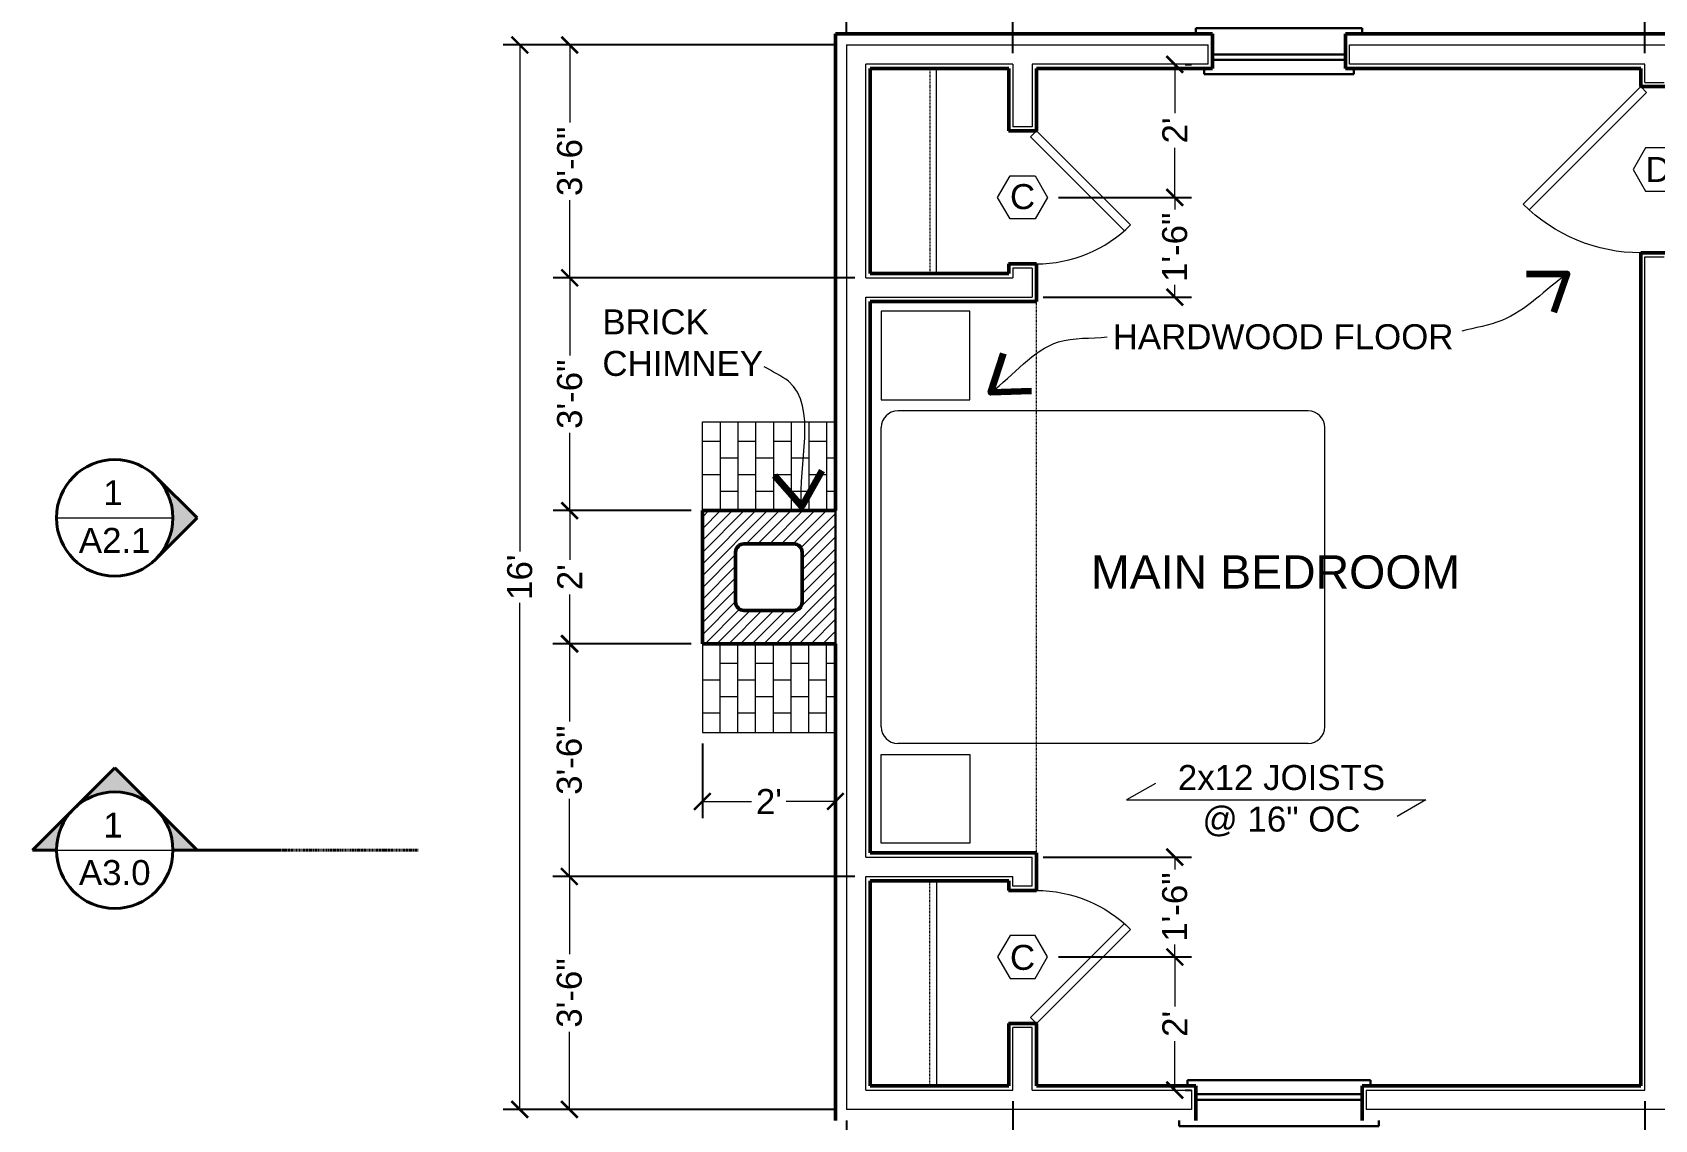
# Model space of a CAD drawing. Header units: inches. Extents: x -54 to 15382, y 469 to 41738.
# Drawn here: x 3321.2 to 3613.8, y 6575.4 to 6771.5 of the extents above; entities that cross this region are included whole.
import ezdxf

# ---------------------------------------------------------------- set-up
doc = ezdxf.new("R2010")
doc.units = ezdxf.units.IN
doc.header["$MEASUREMENT"] = 0
doc.linetypes.add('CENTER', pattern=[2, 1.25, -0.25, 0.25, -0.25])
doc.linetypes.add('DASHED2', pattern=[0.375, 0.25, -0.125])
doc.layers.get('0').update_dxf_attribs({"lineweight": 9})
for name, color, linetype, lineweight in [('1', 7, 'Continuous', 9), ('2', 7, 'Continuous', 18), ('3', 7, 'Continuous', 30), ('5', 7, 'Continuous', 50), ('A-DIMSx', 7, 'Continuous', 9), ('A-LINK', 7, 'Continuous', 40), ('A-SYMB', 7, 'Continuous', 18), ('A-TEXTx', 7, 'Continuous', 18)]:
    doc.layers.add(name, color=color, linetype=linetype, lineweight=lineweight)
doc.styles.get("Standard").update_dxf_attribs({"font": 'arial.ttf'})
doc.dimstyles.get("Standard").update_dxf_attribs({"dimtxt": 3, "dimasz": 2, "dimexe": 0.03125, "dimexo": 0.0625, "dimgap": 0.03125, "dimtad": 0, "dimtoh": 1, "dimdec": 4, "dimlfac": 0.99985, "dimzin": 0, "dimdsep": 46, "dimlunit": 4, "dimtxsty": 'Standard', "dimblk": 'ARCHTICK', "dimblk1": 'ARCHTICK', "dimblk2": 'ARCHTICK', "dimcen": 0.09, "dimclrt": 256, "dimadec": 0, "dimazin": 0, "dimtfac": 1, "dimtdec": 4, "dimtofl": 0, "dimtmove": 0, "dimatfit": 3, "dimfxl": 1, "dimtolj": 1, "dimtzin": 0, "dimarcsym": 0})

# ---------------------------------------------------------------- blocks, each defined once
blk = doc.blocks.new('window plan 24')
at = {"layer": '1'}
for p, q in [((181.69, 1833.26), (181.69, 1836.76)), ((207.19, 1833.26), (207.19, 1836.76))]:
    blk.add_line(p, q, dxfattribs=at)
at = {"layer": '3'}
for p, q in [((209.44, 1839.76), (179.44, 1839.76)), ((179.44, 1839.76), (179.44, 1838.76)), ((209.44, 1838.76), (209.44, 1839.76)), ((206.44, 1835.04), (182.44, 1835.04)), ((180.94, 1832.51), (180.94, 1831.51)), ((206.44, 1834.04), (182.44, 1834.04)), ((207.94, 1831.51), (207.94, 1832.51)), ((180.94, 1831.51), (207.94, 1831.51))]:
    blk.add_line(p, q, dxfattribs=at)
at = {"layer": '5'}
for p, q in [((182.44, 1832.51), (182.44, 1838.76)), ((206.44, 1832.51), (206.44, 1838.76))]:
    blk.add_line(p, q, dxfattribs=at)
blk = doc.blocks.new('window plan 30')
at = {"layer": '1'}
for p, q in [((181.94, 1684.26), (181.94, 1680.76)), ((213.44, 1684.26), (213.44, 1680.76))]:
    blk.add_line(p, q, dxfattribs=at)
at = {"layer": '3'}
for p, q in [((181.19, 1685.01), (181.19, 1686.01)), ((181.19, 1686.01), (214.19, 1686.01)), ((214.19, 1686.01), (214.19, 1685.01)), ((212.69, 1683.48), (182.69, 1683.48)), ((212.69, 1682.48), (182.69, 1682.48)), ((179.69, 1677.76), (179.69, 1678.76)), ((215.69, 1677.76), (179.69, 1677.76)), ((215.69, 1678.76), (215.69, 1677.76))]:
    blk.add_line(p, q, dxfattribs=at)
at = {"layer": '5'}
for p, q in [((182.69, 1685.01), (182.69, 1678.76)), ((212.69, 1685.01), (212.69, 1678.76))]:
    blk.add_line(p, q, dxfattribs=at)
blk = doc.blocks.new('door plan 30')
at = {"layer": '1'}
for p, q in [((362.69, 1685.01), (359.19, 1685.01)), ((363.44, 1684.26), (362.38, 1683.2)), ((362.38, 1683.2), (383.57, 1662.01)), ((363.44, 1684.26), (384.65, 1663.05)), ((362.69, 1653.51), (359.19, 1653.51))]:
    blk.add_line(p, q, dxfattribs=at)
blk.add_arc((363.44, 1684.26), 30, 270, 315, dxfattribs=at)
at = {"layer": '5'}
for p, q in [((358.44, 1684.26), (363.44, 1684.26)), ((358.44, 1654.26), (363.44, 1654.26))]:
    blk.add_line(p, q, dxfattribs=at)
blk = doc.blocks.new('_ArchTick')
at = {"color": 0, "linetype": 'ByBlock', "lineweight": 0, "const_width": 0.15}
blk.add_lwpolyline([(-0.5, -0.5), (0.5, 0.5)], dxfattribs=at)
blk = doc.blocks.new('*D81')
at = {"layer": 'A-DIMSx', "color": 0, "lineweight": -2, "ltscale": 0.1}
for p, q in [((3466, 6769.27), (3415.07, 6769.27)), ((3469.5, 6727.27), (3415.07, 6727.27))]:
    blk.add_line(p, q, dxfattribs=at)
at = {"layer": 'A-DIMSx', "color": 0, "lineweight": 5, "ltscale": 0.1}
for p, q in [((3418.07, 6769.27), (3418.07, 6755.27)), ((3418.07, 6727.27), (3418.07, 6741.28))]:
    blk.add_line(p, q, dxfattribs=at)
at = {"layer": 'A-DIMSx', "color": 0, "lineweight": 5, "xscale": 3, "yscale": 3, "zscale": 3}
for p, rotation in [((3418.07, 6769.27), 90), ((3418.07, 6727.27), 270)]:
    blk.add_blockref('_ArchTick', p, dxfattribs=dict(at, rotation=rotation))
at = {"layer": 'A-DIMSx', "ltscale": 0.25, "insert": (3418.07, 6748.27), "char_height": 4.5, "attachment_point": 5, "rotation": 90}
blk.add_mtext('\\A1;3\'-6"', dxfattribs=at)
blk = doc.blocks.new('*D82')
at = {"layer": 'A-DIMSx', "color": 0, "lineweight": -2, "ltscale": 0.1}
for p, q in [((3440, 6685.27), (3415.07, 6685.27)), ((3440, 6661.27), (3415.07, 6661.27))]:
    blk.add_line(p, q, dxfattribs=at)
at = {"layer": 'A-DIMSx', "color": 0, "lineweight": 5, "ltscale": 0.1}
for p, q in [((3418.07, 6685.27), (3418.07, 6676.38)), ((3418.07, 6661.27), (3418.07, 6670.17))]:
    blk.add_line(p, q, dxfattribs=at)
at = {"layer": 'A-DIMSx', "color": 0, "lineweight": 5, "xscale": 3, "yscale": 3, "zscale": 3}
for p, rotation in [((3418.07, 6685.27), 90), ((3418.07, 6661.27), 270)]:
    blk.add_blockref('_ArchTick', p, dxfattribs=dict(at, rotation=rotation))
at = {"layer": 'A-DIMSx', "ltscale": 0.25, "insert": (3418.07, 6673.27), "char_height": 4.5, "attachment_point": 5, "rotation": 90}
blk.add_mtext("\\A1;2'", dxfattribs=at)
blk = doc.blocks.new('*D83')
at = {"layer": 'A-DIMSx', "color": 0, "lineweight": -2, "ltscale": 0.1}
for p, q in [((3440, 6661.27), (3415.01, 6661.27)), ((3469.5, 6619.27), (3415.01, 6619.27))]:
    blk.add_line(p, q, dxfattribs=at)
at = {"layer": 'A-DIMSx', "color": 0, "lineweight": 5, "ltscale": 0.1}
for p, q in [((3418.01, 6661.27), (3418.01, 6647.27)), ((3418.01, 6619.27), (3418.01, 6633.28))]:
    blk.add_line(p, q, dxfattribs=at)
at = {"layer": 'A-DIMSx', "color": 0, "lineweight": 5, "xscale": 3, "yscale": 3, "zscale": 3}
for p, rotation in [((3418.01, 6661.27), 90), ((3418.01, 6619.27), 270)]:
    blk.add_blockref('_ArchTick', p, dxfattribs=dict(at, rotation=rotation))
at = {"layer": 'A-DIMSx', "ltscale": 0.25, "insert": (3418.01, 6640.27), "char_height": 4.5, "attachment_point": 5, "rotation": 90}
blk.add_mtext('\\A1;3\'-6"', dxfattribs=at)
blk = doc.blocks.new('*D84')
at = {"layer": 'A-DIMSx', "color": 0, "lineweight": -2, "ltscale": 0.1}
for p, q in [((3466, 6769.27), (3406.07, 6769.27)), ((3466, 6577.27), (3406.07, 6577.27))]:
    blk.add_line(p, q, dxfattribs=at)
at = {"layer": 'A-DIMSx', "color": 0, "lineweight": 5, "ltscale": 0.1}
for p, q in [((3409.07, 6769.27), (3409.07, 6677.88)), ((3409.07, 6577.27), (3409.07, 6668.67))]:
    blk.add_line(p, q, dxfattribs=at)
at = {"layer": 'A-DIMSx', "color": 0, "lineweight": 5, "xscale": 3, "yscale": 3, "zscale": 3}
for p, rotation in [((3409.07, 6769.27), 90), ((3409.07, 6577.27), 270)]:
    blk.add_blockref('_ArchTick', p, dxfattribs=dict(at, rotation=rotation))
at = {"layer": 'A-DIMSx', "ltscale": 0.25, "insert": (3409.07, 6673.27), "char_height": 4.5, "attachment_point": 5, "rotation": 90}
blk.add_mtext("\\A1;16'", dxfattribs=at)
blk = doc.blocks.new('*D85')
at = {"layer": 'A-DIMSx', "color": 0, "lineweight": -2, "ltscale": 0.1}
for p, q in [((3468, 6777.27), (3468, 6825.26)), ((3498, 6767.77), (3498, 6825.26))]:
    blk.add_line(p, q, dxfattribs=at)
at = {"layer": 'A-DIMSx', "color": 0, "lineweight": 5, "ltscale": 0.1}
for p, q in [((3468, 6822.26), (3475.97, 6822.26)), ((3498, 6822.26), (3490.03, 6822.26))]:
    blk.add_line(p, q, dxfattribs=at)
at = {"layer": 'A-DIMSx', "color": 0, "lineweight": 5, "xscale": 3, "yscale": 3, "zscale": 3, "rotation": 180}
blk.add_blockref('_ArchTick', (3468, 6822.26), dxfattribs=at)
at = {"layer": 'A-DIMSx', "color": 0, "lineweight": 5, "xscale": 3, "yscale": 3, "zscale": 3}
blk.add_blockref('_ArchTick', (3498, 6822.26), dxfattribs=at)
at = {"layer": 'A-DIMSx', "ltscale": 0.25, "insert": (3483, 6822.26), "char_height": 4.5, "attachment_point": 5}
blk.add_mtext('\\A1;2\'-6"', dxfattribs=at)
blk = doc.blocks.new('*D88')
at = {"layer": 'A-DIMSx', "color": 0, "lineweight": -2, "ltscale": 0.1}
for p, q in [((3468, 6771.27), (3468, 6834.27)), ((3612, 6767.77), (3612, 6834.27))]:
    blk.add_line(p, q, dxfattribs=at)
at = {"layer": 'A-DIMSx', "color": 0, "lineweight": 5, "ltscale": 0.1}
for p, q in [((3468, 6831.27), (3535.39, 6831.27)), ((3612, 6831.27), (3544.61, 6831.27))]:
    blk.add_line(p, q, dxfattribs=at)
at = {"layer": 'A-DIMSx', "color": 0, "lineweight": 5, "xscale": 3, "yscale": 3, "zscale": 3, "rotation": 180}
blk.add_blockref('_ArchTick', (3468, 6831.27), dxfattribs=at)
at = {"layer": 'A-DIMSx', "color": 0, "lineweight": 5, "xscale": 3, "yscale": 3, "zscale": 3}
blk.add_blockref('_ArchTick', (3612, 6831.27), dxfattribs=at)
at = {"layer": 'A-DIMSx', "ltscale": 0.25, "insert": (3540, 6831.27), "char_height": 4.5, "attachment_point": 5}
blk.add_mtext("\\A1;12'", dxfattribs=at)
blk = doc.blocks.new('*D92')
at = {"layer": 'A-DIMSx', "color": 0, "lineweight": -2, "ltscale": 0.1}
for p, q in [((3612, 6767.77), (3612, 6834.27)), ((3708, 6773.77), (3708, 6834.27))]:
    blk.add_line(p, q, dxfattribs=at)
at = {"layer": 'A-DIMSx', "color": 0, "lineweight": 5, "ltscale": 0.1}
for p, q in [((3612, 6831.27), (3656.94, 6831.27)), ((3708, 6831.27), (3663.06, 6831.27))]:
    blk.add_line(p, q, dxfattribs=at)
at = {"layer": 'A-DIMSx', "color": 0, "lineweight": 5, "xscale": 3, "yscale": 3, "zscale": 3, "rotation": 180}
blk.add_blockref('_ArchTick', (3612, 6831.27), dxfattribs=at)
at = {"layer": 'A-DIMSx', "color": 0, "lineweight": 5, "xscale": 3, "yscale": 3, "zscale": 3}
blk.add_blockref('_ArchTick', (3708, 6831.27), dxfattribs=at)
at = {"layer": 'A-DIMSx', "ltscale": 0.25, "insert": (3660, 6831.27), "char_height": 4.5, "attachment_point": 5}
blk.add_mtext("\\A1;8'", dxfattribs=at)
blk = doc.blocks.new('*D97')
at = {"layer": 'A-DIMSx', "color": 0, "lineweight": -2, "ltscale": 0.1}
for p, q in [((3498, 6578.77), (3498, 6468.84)), ((3546, 6564.28), (3546, 6468.84))]:
    blk.add_line(p, q, dxfattribs=at)
at = {"layer": 'A-DIMSx', "color": 0, "lineweight": 5, "ltscale": 0.1}
for p, q in [((3498, 6471.84), (3518.85, 6471.84)), ((3546, 6471.84), (3525.15, 6471.84))]:
    blk.add_line(p, q, dxfattribs=at)
at = {"layer": 'A-DIMSx', "color": 0, "lineweight": 5, "xscale": 3, "yscale": 3, "zscale": 3, "rotation": 180}
blk.add_blockref('_ArchTick', (3498, 6471.84), dxfattribs=at)
at = {"layer": 'A-DIMSx', "color": 0, "lineweight": 5, "xscale": 3, "yscale": 3, "zscale": 3}
blk.add_blockref('_ArchTick', (3546, 6471.84), dxfattribs=at)
at = {"layer": 'A-DIMSx', "ltscale": 0.25, "insert": (3522, 6471.84), "char_height": 4.5, "attachment_point": 5}
blk.add_mtext("\\A1;4'", dxfattribs=at)
blk = doc.blocks.new('*D98')
at = {"layer": 'A-DIMSx', "color": 0, "lineweight": -2, "ltscale": 0.1}
for p, q in [((3612, 6578.77), (3612, 6468.84)), ((3546, 6564.28), (3546, 6468.84))]:
    blk.add_line(p, q, dxfattribs=at)
at = {"layer": 'A-DIMSx', "color": 0, "lineweight": 5, "ltscale": 0.1}
for p, q in [((3546, 6471.84), (3572, 6471.84)), ((3612, 6471.84), (3586, 6471.84))]:
    blk.add_line(p, q, dxfattribs=at)
at = {"layer": 'A-DIMSx', "color": 0, "lineweight": 5, "xscale": 3, "yscale": 3, "zscale": 3, "rotation": 180}
blk.add_blockref('_ArchTick', (3546, 6471.84), dxfattribs=at)
at = {"layer": 'A-DIMSx', "color": 0, "lineweight": 5, "xscale": 3, "yscale": 3, "zscale": 3}
blk.add_blockref('_ArchTick', (3612, 6471.84), dxfattribs=at)
at = {"layer": 'A-DIMSx', "ltscale": 0.25, "insert": (3579, 6471.84), "char_height": 4.5, "attachment_point": 5}
blk.add_mtext('\\A1;5\'-6"', dxfattribs=at)
blk = doc.blocks.new('*D99')
at = {"layer": 'A-DIMSx', "color": 0, "lineweight": -2, "ltscale": 0.1}
for p, q in [((3612, 6578.77), (3612, 6468.84)), ((3660, 6563.28), (3660, 6468.84))]:
    blk.add_line(p, q, dxfattribs=at)
at = {"layer": 'A-DIMSx', "color": 0, "lineweight": 5, "ltscale": 0.1}
for p, q in [((3612, 6471.84), (3632.85, 6471.84)), ((3660, 6471.84), (3639.15, 6471.84))]:
    blk.add_line(p, q, dxfattribs=at)
at = {"layer": 'A-DIMSx', "color": 0, "lineweight": 5, "xscale": 3, "yscale": 3, "zscale": 3, "rotation": 180}
blk.add_blockref('_ArchTick', (3612, 6471.84), dxfattribs=at)
at = {"layer": 'A-DIMSx', "color": 0, "lineweight": 5, "xscale": 3, "yscale": 3, "zscale": 3}
blk.add_blockref('_ArchTick', (3660, 6471.84), dxfattribs=at)
at = {"layer": 'A-DIMSx', "ltscale": 0.25, "insert": (3636, 6471.84), "char_height": 4.5, "attachment_point": 5}
blk.add_mtext("\\A1;4'", dxfattribs=at)
blk = doc.blocks.new('Elevation Callout - 1')
at = {"layer": 'A-LINK', "ltscale": 0.1}
blk.add_hatch(color=256, dxfattribs=at).paths.add_polyline_path([(2031.59, 7377.65), (2039.01, 7370.23), (2046.43, 7377.65, -0.198912), (2039.01, 7374.58, -0.198912)])
for q in [(2031.59, 7377.65), (2046.43, 7377.65)]:
    blk.add_line((2039.01, 7370.23), q, dxfattribs=at)
blk.add_circle((2039.01, 7385.08), 10.5, dxfattribs=at)
blk = doc.blocks.new('Section Callout')
at = {"layer": 'A-LINK', "ltscale": 0.1}
h = blk.add_hatch(color=256, dxfattribs=at)
h.paths.add_polyline_path([(1891.06, 7392.5), (1883.64, 7385.08), (1891.06, 7377.65, -0.198912), (1887.98, 7385.08, -0.198912)])
h.paths.add_polyline_path([(1898.48, 7399.92), (1891.06, 7392.5, -0.198912), (1898.48, 7395.58)])
h.paths.add_polyline_path([(1891.06, 7377.65), (1898.48, 7370.23), (1898.48, 7374.58, -0.198912)])
for p, q in [((1883.64, 7385.08), (1898.48, 7399.92)), ((1898.48, 7399.92), (1898.48, 7395.58)), ((1883.64, 7385.08), (1898.48, 7370.23)), ((1898.48, 7374.58), (1898.48, 7370.23)), ((1898.48, 7370.23), (1898.48, 7355.49))]:
    blk.add_line(p, q, dxfattribs=at)
blk.add_circle((1898.48, 7385.08), 10.5, dxfattribs=at)
blk = doc.blocks.new('*D134')
at = {"layer": 'A-DIMSx', "color": 0, "lineweight": -2, "ltscale": 0.1}
for p, q in [((3498, 6767.77), (3498, 6825.26)), ((3546, 6782.28), (3546, 6825.26))]:
    blk.add_line(p, q, dxfattribs=at)
at = {"layer": 'A-DIMSx', "color": 0, "lineweight": 5, "ltscale": 0.1}
for p, q in [((3498, 6822.26), (3518.85, 6822.26)), ((3546, 6822.26), (3525.15, 6822.26))]:
    blk.add_line(p, q, dxfattribs=at)
at = {"layer": 'A-DIMSx', "color": 0, "lineweight": 5, "xscale": 3, "yscale": 3, "zscale": 3, "rotation": 180}
blk.add_blockref('_ArchTick', (3498, 6822.26), dxfattribs=at)
at = {"layer": 'A-DIMSx', "color": 0, "lineweight": 5, "xscale": 3, "yscale": 3, "zscale": 3}
blk.add_blockref('_ArchTick', (3546, 6822.26), dxfattribs=at)
at = {"layer": 'A-DIMSx', "ltscale": 0.25, "insert": (3522, 6822.26), "char_height": 4.5, "attachment_point": 5}
blk.add_mtext("\\A1;4'", dxfattribs=at)
blk = doc.blocks.new('*D155')
at = {"layer": 'A-DIMSx', "color": 0, "lineweight": -2, "ltscale": 0.1}
for p, q in [((3468, 6575.27), (3468, 6450.84)), ((3852, 6575.27), (3852, 6450.84))]:
    blk.add_line(p, q, dxfattribs=at)
at = {"layer": 'A-DIMSx', "color": 0, "lineweight": 5, "ltscale": 0.1}
for p, q in [((3468, 6453.84), (3655.18, 6453.84)), ((3852, 6453.84), (3664.82, 6453.84))]:
    blk.add_line(p, q, dxfattribs=at)
at = {"layer": 'A-DIMSx', "color": 0, "lineweight": 5, "xscale": 3, "yscale": 3, "zscale": 3, "rotation": 180}
blk.add_blockref('_ArchTick', (3468, 6453.84), dxfattribs=at)
at = {"layer": 'A-DIMSx', "color": 0, "lineweight": 5, "xscale": 3, "yscale": 3, "zscale": 3}
blk.add_blockref('_ArchTick', (3852, 6453.84), dxfattribs=at)
at = {"layer": 'A-DIMSx', "ltscale": 0.25, "insert": (3660, 6453.84), "char_height": 4.5, "attachment_point": 5}
blk.add_mtext("\\A1;32'", dxfattribs=at)
blk = doc.blocks.new('*D156')
at = {"layer": 'A-DIMSx', "color": 0, "lineweight": -2, "ltscale": 0.1}
for p, q in [((3612, 6578.77), (3612, 6459.84)), ((3468, 6575.27), (3468, 6459.84))]:
    blk.add_line(p, q, dxfattribs=at)
at = {"layer": 'A-DIMSx', "color": 0, "lineweight": 5, "ltscale": 0.1}
for p, q in [((3468, 6462.84), (3535.39, 6462.84)), ((3612, 6462.84), (3544.61, 6462.84))]:
    blk.add_line(p, q, dxfattribs=at)
at = {"layer": 'A-DIMSx', "color": 0, "lineweight": 5, "xscale": 3, "yscale": 3, "zscale": 3, "rotation": 180}
blk.add_blockref('_ArchTick', (3468, 6462.84), dxfattribs=at)
at = {"layer": 'A-DIMSx', "color": 0, "lineweight": 5, "xscale": 3, "yscale": 3, "zscale": 3}
blk.add_blockref('_ArchTick', (3612, 6462.84), dxfattribs=at)
at = {"layer": 'A-DIMSx', "ltscale": 0.25, "insert": (3540, 6462.84), "char_height": 4.5, "attachment_point": 5}
blk.add_mtext("\\A1;12'", dxfattribs=at)
blk = doc.blocks.new('*D157')
at = {"layer": 'A-DIMSx', "color": 0, "lineweight": -2, "ltscale": 0.1}
for p, q in [((3708, 6578.97), (3708, 6459.84)), ((3612, 6482.95), (3612, 6459.84))]:
    blk.add_line(p, q, dxfattribs=at)
at = {"layer": 'A-DIMSx', "color": 0, "lineweight": 5, "ltscale": 0.1}
for p, q in [((3612, 6462.84), (3656.94, 6462.84)), ((3708, 6462.84), (3663.06, 6462.84))]:
    blk.add_line(p, q, dxfattribs=at)
at = {"layer": 'A-DIMSx', "color": 0, "lineweight": 5, "xscale": 3, "yscale": 3, "zscale": 3, "rotation": 180}
blk.add_blockref('_ArchTick', (3612, 6462.84), dxfattribs=at)
at = {"layer": 'A-DIMSx', "color": 0, "lineweight": 5, "xscale": 3, "yscale": 3, "zscale": 3}
blk.add_blockref('_ArchTick', (3708, 6462.84), dxfattribs=at)
at = {"layer": 'A-DIMSx', "ltscale": 0.25, "insert": (3660, 6462.84), "char_height": 4.5, "attachment_point": 5}
blk.add_mtext("\\A1;8'", dxfattribs=at)
blk = doc.blocks.new('*D174')
at = {"layer": 'A-DIMSx', "color": 0, "lineweight": 5, "ltscale": 0.1}
for p, q in [((3527.21, 6765.77), (3527.21, 6756.95)), ((3527.21, 6741.77), (3527.21, 6750.74))]:
    blk.add_line(p, q, dxfattribs=at)
at = {"layer": 'A-DIMSx', "color": 0, "lineweight": -2, "ltscale": 0.1}
for p, q in [((3529.08, 6765.77), (3530.21, 6765.77)), ((3506.25, 6741.77), (3530.21, 6741.77))]:
    blk.add_line(p, q, dxfattribs=at)
at = {"layer": 'A-DIMSx', "color": 0, "lineweight": 5, "xscale": 3, "yscale": 3, "zscale": 3}
for p, rotation in [((3527.21, 6765.77), 90), ((3527.21, 6741.77), 270)]:
    blk.add_blockref('_ArchTick', p, dxfattribs=dict(at, rotation=rotation))
at = {"layer": 'A-DIMSx', "ltscale": 0.25, "insert": (3527.21, 6753.85), "char_height": 4.5, "attachment_point": 5, "rotation": 90}
blk.add_mtext("\\A1;2'", dxfattribs=at)
blk = doc.blocks.new('*D175')
at = {"layer": 'A-DIMSx', "color": 0, "lineweight": -2, "ltscale": 0.1}
for p, q in [((3469.5, 6727.27), (3415.07, 6727.27)), ((3440, 6685.27), (3415.07, 6685.27))]:
    blk.add_line(p, q, dxfattribs=at)
at = {"layer": 'A-DIMSx', "color": 0, "lineweight": 5, "ltscale": 0.1}
for p, q in [((3418.07, 6727.27), (3418.07, 6713.27)), ((3418.07, 6685.27), (3418.07, 6699.28))]:
    blk.add_line(p, q, dxfattribs=at)
at = {"layer": 'A-DIMSx', "color": 0, "lineweight": 5, "xscale": 3, "yscale": 3, "zscale": 3}
for p, rotation in [((3418.07, 6727.27), 90), ((3418.07, 6685.27), 270)]:
    blk.add_blockref('_ArchTick', p, dxfattribs=dict(at, rotation=rotation))
at = {"layer": 'A-DIMSx', "ltscale": 0.25, "insert": (3418.07, 6706.27), "char_height": 4.5, "attachment_point": 5, "rotation": 90}
blk.add_mtext('\\A1;3\'-6"', dxfattribs=at)
blk = doc.blocks.new('*D177')
at = {"layer": 'A-DIMSx', "color": 0, "lineweight": -2, "ltscale": 0.1}
for p, q in [((3469.5, 6619.27), (3415.01, 6619.27)), ((3466, 6577.27), (3415.01, 6577.27))]:
    blk.add_line(p, q, dxfattribs=at)
at = {"layer": 'A-DIMSx', "color": 0, "lineweight": 5, "ltscale": 0.1}
for p, q in [((3418.01, 6619.27), (3418.01, 6605.27)), ((3418.01, 6577.27), (3418.01, 6591.28))]:
    blk.add_line(p, q, dxfattribs=at)
at = {"layer": 'A-DIMSx', "color": 0, "lineweight": 5, "xscale": 3, "yscale": 3, "zscale": 3}
for p, rotation in [((3418.01, 6619.27), 90), ((3418.01, 6577.27), 270)]:
    blk.add_blockref('_ArchTick', p, dxfattribs=dict(at, rotation=rotation))
at = {"layer": 'A-DIMSx', "ltscale": 0.25, "insert": (3418.01, 6598.27), "char_height": 4.5, "attachment_point": 5, "rotation": 90}
blk.add_mtext('\\A1;3\'-6"', dxfattribs=at)
blk = doc.blocks.new('door plan 24')
at = {"layer": '1'}
for p, q in [((356.81, 1360.16), (360.31, 1360.16)), ((356.06, 1335.41), (339.09, 1352.38)), ((357.12, 1336.47), (340.15, 1353.44)), ((356.06, 1335.41), (357.12, 1336.47)), ((356.81, 1334.66), (360.31, 1334.66))]:
    blk.add_line(p, q, dxfattribs=at)
blk.add_arc((356.06, 1335.41), 24, 90, 135, dxfattribs=at)
at = {"layer": '5'}
for p, q in [((361.06, 1359.41), (356.06, 1359.41)), ((361.06, 1335.41), (356.06, 1335.41))]:
    blk.add_line(p, q, dxfattribs=at)
blk = doc.blocks.new('*D521')
at = {"layer": 'A-DIMSx', "color": 0, "lineweight": -2, "ltscale": 0.1}
for p, q in [((3506.25, 6741.77), (3530.21, 6741.77)), ((3503.5, 6723.77), (3530.21, 6723.77))]:
    blk.add_line(p, q, dxfattribs=at)
at = {"layer": 'A-DIMSx', "color": 0, "lineweight": 5, "ltscale": 0.1}
for p, q in [((3527.21, 6741.77), (3527.21, 6739.56)), ((3527.21, 6723.77), (3527.21, 6725.99))]:
    blk.add_line(p, q, dxfattribs=at)
at = {"layer": 'A-DIMSx', "color": 0, "lineweight": 5, "xscale": 3, "yscale": 3, "zscale": 3}
for p, rotation in [((3527.21, 6741.77), 90), ((3527.21, 6723.77), 270)]:
    blk.add_blockref('_ArchTick', p, dxfattribs=dict(at, rotation=rotation))
at = {"layer": 'A-DIMSx', "ltscale": 0.25, "insert": (3527.21, 6732.77), "char_height": 4.5, "attachment_point": 5, "rotation": 90}
blk.add_mtext('\\A1;1\'-6"', dxfattribs=at)
blk = doc.blocks.new('*D522')
at = {"layer": 'A-DIMSx', "color": 0, "lineweight": -2, "ltscale": 0.1}
for p, q in [((3442, 6643.27), (3442, 6629.82)), ((3466, 6643.27), (3466, 6629.82))]:
    blk.add_line(p, q, dxfattribs=at)
at = {"layer": 'A-DIMSx', "color": 0, "lineweight": 5, "ltscale": 0.1}
for p, q in [((3442, 6632.82), (3450.89, 6632.82)), ((3466, 6632.82), (3457.11, 6632.82))]:
    blk.add_line(p, q, dxfattribs=at)
at = {"layer": 'A-DIMSx', "color": 0, "lineweight": 5, "xscale": 3, "yscale": 3, "zscale": 3, "rotation": 180}
blk.add_blockref('_ArchTick', (3442, 6632.82), dxfattribs=at)
at = {"layer": 'A-DIMSx', "color": 0, "lineweight": 5, "xscale": 3, "yscale": 3, "zscale": 3}
blk.add_blockref('_ArchTick', (3466, 6632.82), dxfattribs=at)
at = {"layer": 'A-DIMSx', "ltscale": 0.25, "insert": (3454, 6632.82), "char_height": 4.5, "attachment_point": 5}
blk.add_mtext("\\A1;2'", dxfattribs=at)
blk = doc.blocks.new('*D523')
at = {"layer": 'A-DIMSx', "color": 0, "lineweight": -2, "ltscale": 0.1}
for p, q in [((3506.25, 6604.77), (3530.21, 6604.77)), ((3529.08, 6580.77), (3530.21, 6580.77))]:
    blk.add_line(p, q, dxfattribs=at)
at = {"layer": 'A-DIMSx', "color": 0, "lineweight": 5, "ltscale": 0.1}
for p, q in [((3527.21, 6604.77), (3527.21, 6595.81)), ((3527.21, 6580.77), (3527.21, 6589.59))]:
    blk.add_line(p, q, dxfattribs=at)
at = {"layer": 'A-DIMSx', "color": 0, "lineweight": 5, "xscale": 3, "yscale": 3, "zscale": 3}
for p, rotation in [((3527.21, 6604.77), 90), ((3527.21, 6580.77), 270)]:
    blk.add_blockref('_ArchTick', p, dxfattribs=dict(at, rotation=rotation))
at = {"layer": 'A-DIMSx', "ltscale": 0.25, "insert": (3527.21, 6592.7), "char_height": 4.5, "attachment_point": 5, "rotation": 90}
blk.add_mtext("\\A1;2'", dxfattribs=at)
blk = doc.blocks.new('*D524')
at = {"layer": 'A-DIMSx', "color": 0, "lineweight": -2, "ltscale": 0.1}
for p, q in [((3503.5, 6622.77), (3530.21, 6622.77)), ((3506.25, 6604.77), (3530.21, 6604.77))]:
    blk.add_line(p, q, dxfattribs=at)
at = {"layer": 'A-DIMSx', "color": 0, "lineweight": 5, "ltscale": 0.1}
for p, q in [((3527.21, 6622.77), (3527.21, 6620.56)), ((3527.21, 6604.77), (3527.21, 6606.99))]:
    blk.add_line(p, q, dxfattribs=at)
at = {"layer": 'A-DIMSx', "color": 0, "lineweight": 5, "xscale": 3, "yscale": 3, "zscale": 3}
for p, rotation in [((3527.21, 6622.77), 90), ((3527.21, 6604.77), 270)]:
    blk.add_blockref('_ArchTick', p, dxfattribs=dict(at, rotation=rotation))
at = {"layer": 'A-DIMSx', "ltscale": 0.25, "insert": (3527.21, 6613.77), "char_height": 4.5, "attachment_point": 5, "rotation": 90}
blk.add_mtext('\\A1;1\'-6"', dxfattribs=at)
blk = doc.blocks.new('*D525')
at = {"layer": 'A-DIMSx', "color": 0, "lineweight": -2, "ltscale": 0.1}
for p, q in [((3498, 6578.77), (3498, 6468.84)), ((3468, 6575.27), (3468, 6468.84))]:
    blk.add_line(p, q, dxfattribs=at)
at = {"layer": 'A-DIMSx', "color": 0, "lineweight": 5, "ltscale": 0.1}
for p, q in [((3468, 6471.84), (3475.97, 6471.84)), ((3498, 6471.84), (3490.03, 6471.84))]:
    blk.add_line(p, q, dxfattribs=at)
at = {"layer": 'A-DIMSx', "color": 0, "lineweight": 5, "xscale": 3, "yscale": 3, "zscale": 3, "rotation": 180}
blk.add_blockref('_ArchTick', (3468, 6471.84), dxfattribs=at)
at = {"layer": 'A-DIMSx', "color": 0, "lineweight": 5, "xscale": 3, "yscale": 3, "zscale": 3}
blk.add_blockref('_ArchTick', (3498, 6471.84), dxfattribs=at)
at = {"layer": 'A-DIMSx', "ltscale": 0.25, "insert": (3483, 6471.84), "char_height": 4.5, "attachment_point": 5}
blk.add_mtext('\\A1;2\'-6"', dxfattribs=at)

msp = doc.modelspace()

# ---------------------------------------------------------------- hatches: boundary and pattern name
at = {"layer": '1', "ltscale": 0.25}
h = msp.add_hatch(dxfattribs=at)
h.set_pattern_fill('ANSI31', color=256, scale=12, style=0)
h.set_pattern_definition([(45, (12, 0), (-1.06066017, 1.06066017), [])])
h.paths.add_polyline_path([(3466.0000785, 6661.2747155), (3466.0000785, 6685.2747155), (3442.0000785, 6685.2747155), (3442.0000785, 6661.2747155)])
h.paths.add_polyline_path([(3448.0000785, 6668.7747155), (3448.0000785, 6677.7747155, -0.4142135624), (3449.5000785, 6679.2747155), (3458.5000785, 6679.2747155, -0.4142135624), (3460.0000785, 6677.7747155), (3460.0000785, 6668.7747155, -0.4142135624), (3458.5000785, 6667.2747155), (3449.5000785, 6667.2747155, -0.4142135624)], flags=16)

# ---------------------------------------------------------------- linework, layer by layer
at = {"layer": '1'}
for p, q in [((3468.0000785, 6769.2747155), (3468.0000785, 6577.2747155)), ((3468.0000785, 6769.2747155), (3533.2496051, 6769.2747155)), ((3558.7496051, 6769.2747155), (3647.2500785, 6769.2747155)), ((3498.0000785, 6765.7747155), (3471.5000785, 6765.7747155)), ((3471.5000785, 6727.2747155), (3471.5000785, 6765.7747155)), ((3533.2496051, 6765.7747155), (3501.5000785, 6765.7747155)), ((3612.0000785, 6765.7747155), (3558.7496051, 6765.7747155)), ((3612.0000785, 6762.5247155), (3612.0000785, 6765.7747155)), ((3612.0000785, 6580.7747155), (3612.0000785, 6731.0247155)), ((3471.5000785, 6622.7747155), (3471.5000785, 6723.7747155)), ((3445.2000785, 6701.2747155), (3445.2000785, 6685.2747155)), ((3448.4000785, 6701.2747155), (3448.4000785, 6685.2747155)), ((3451.6000785, 6701.2747155), (3451.6000785, 6685.2747155)), ((3454.8000785, 6701.2747155), (3454.8000785, 6685.2747155)), ((3458.0000785, 6701.2747155), (3458.0000785, 6685.2747155)), ((3461.2000785, 6701.2747155), (3461.2000785, 6685.2747155)), ((3464.4000785, 6701.2747155), (3464.4000785, 6685.2747155)), ((3445.2000785, 6645.2747155), (3445.2000785, 6661.2747155)), ((3448.4000785, 6645.2747155), (3448.4000785, 6661.2747155)), ((3451.6000785, 6645.2747155), (3451.6000785, 6661.2747155)), ((3454.8000785, 6645.2747155), (3454.8000785, 6661.2747155)), ((3458.0000785, 6645.2747155), (3458.0000785, 6661.2747155)), ((3461.2000785, 6645.2747155), (3461.2000785, 6661.2747155)), ((3464.4000785, 6645.2747155), (3464.4000785, 6661.2747155)), ((3471.5000785, 6580.7747155), (3471.5000785, 6619.2747155)), ((3471.5000785, 6580.7747155), (3498.0000785, 6580.7747155)), ((3501.5000785, 6580.7747155), (3530.2500785, 6580.7747155)), ((3561.7500785, 6580.7747155), (3612.0000785, 6580.7747155)), ((3530.2500785, 6577.2747155), (3468.0000785, 6577.2747155)), ((3644.2500785, 6577.2747155), (3561.7500785, 6577.2747155))]:
    msp.add_line(p, q, dxfattribs=at)
at = {"layer": '1', "ltscale": 0.25}
for p, q in [((3498.0000785, 6765.7747155), (3498.0000785, 6754.5247155)), ((3501.5000785, 6765.7747155), (3501.5000785, 6754.5247155)), ((3501.5000785, 6765.7747155), (3501.5000785, 6754.5247155)), ((3471.5000785, 6727.2747155), (3498.0000785, 6727.2747155)), ((3498.0000785, 6729.0247155), (3498.0000785, 6727.2747155)), ((3501.5000785, 6729.0247155), (3501.5000785, 6723.7747155)), ((3471.5000785, 6723.7747155), (3501.5000785, 6723.7747155)), ((3551.2500785, 6703.2747155), (3477.2500785, 6703.2747155)), ((3442.0000785, 6697.7747155), (3445.2000785, 6697.7747155)), ((3448.4000785, 6697.7747155), (3451.6000785, 6697.7747155)), ((3454.8000785, 6697.7747155), (3458.0000785, 6697.7747155)), ((3461.2000785, 6697.7747155), (3464.4000785, 6697.7747155)), ((3474.2500785, 6646.2747155), (3474.2500785, 6700.2747155)), ((3554.2500785, 6646.2747155), (3554.2500785, 6700.2747155)), ((3445.2000785, 6694.7747155), (3448.4000785, 6694.7747155)), ((3451.6000785, 6694.7747155), (3454.8000785, 6694.7747155)), ((3458.0000785, 6694.7747155), (3461.2000785, 6694.7747155)), ((3464.4000785, 6694.7747155), (3466.0000785, 6694.7747155)), ((3442.0000785, 6691.7747155), (3445.2000785, 6691.7747155)), ((3448.4000785, 6691.7747155), (3451.6000785, 6691.7747155)), ((3454.8000785, 6691.7747155), (3458.0000785, 6691.7747155)), ((3461.2000785, 6691.7747155), (3464.4000785, 6691.7747155)), ((3445.2000785, 6688.7747155), (3448.4000785, 6688.7747155)), ((3451.6000785, 6688.7747155), (3454.8000785, 6688.7747155)), ((3458.0000785, 6688.7747155), (3461.2000785, 6688.7747155)), ((3464.4000785, 6688.7747155), (3466.0000785, 6688.7747155)), ((3445.2000785, 6657.7747155), (3448.4000785, 6657.7747155)), ((3451.6000785, 6657.7747155), (3454.8000785, 6657.7747155)), ((3458.0000785, 6657.7747155), (3461.2000785, 6657.7747155)), ((3464.4000785, 6657.7747155), (3466.0000785, 6657.7747155)), ((3442.0000785, 6654.7747155), (3445.2000785, 6654.7747155)), ((3448.4000785, 6654.7747155), (3451.6000785, 6654.7747155)), ((3454.8000785, 6654.7747155), (3458.0000785, 6654.7747155)), ((3461.2000785, 6654.7747155), (3464.4000785, 6654.7747155)), ((3445.2000785, 6651.7747155), (3448.4000785, 6651.7747155)), ((3451.6000785, 6651.7747155), (3454.8000785, 6651.7747155)), ((3458.0000785, 6651.7747155), (3461.2000785, 6651.7747155)), ((3464.4000785, 6651.7747155), (3466.0000785, 6651.7747155)), ((3442.0000785, 6648.7747155), (3445.2000785, 6648.7747155)), ((3448.4000785, 6648.7747155), (3451.6000785, 6648.7747155)), ((3454.8000785, 6648.7747155), (3458.0000785, 6648.7747155)), ((3461.2000785, 6648.7747155), (3464.4000785, 6648.7747155)), ((3551.2500785, 6643.2747155), (3477.2500785, 6643.2747155)), ((3471.5000785, 6622.7747155), (3501.5000785, 6622.7747155)), ((3501.5000785, 6617.5247155), (3501.5000785, 6622.7747155)), ((3471.5000785, 6619.2747155), (3498.0000785, 6619.2747155)), ((3498.0000785, 6617.5247155), (3498.0000785, 6619.2747155)), ((3498.0000785, 6580.7747155), (3498.0000785, 6592.0247155)), ((3501.5000785, 6580.7747155), (3501.5000785, 6592.0247155)), ((3501.5000785, 6580.7747155), (3501.5000785, 6592.0247155))]:
    msp.add_line(p, q, dxfattribs=at)
at = {"layer": '1', "linetype": 'DASHED2', "ltscale": 0.3}
msp.add_line((3502.2500785, 6623.5247155), (3502.2500785, 6723.0247155), dxfattribs=at)
at = {"layer": '1', "ltscale": 0.25, "flags": 128}
for points in [[(3474.2500785, 6705.2747155), (3490.2500785, 6705.2747155), (3490.2500785, 6721.2747155), (3474.2500785, 6721.2747155), (3474.2500785, 6705.2747155)], [(3474.2500785, 6641.2747155), (3490.2500785, 6641.2747155), (3490.2500785, 6625.2747155), (3474.2500785, 6625.2747155), (3474.2500785, 6641.2747155)]]:
    msp.add_lwpolyline(points, dxfattribs=at)
at = {"layer": '1', "ltscale": 0.25}
for centre, start, end in [((3477.2500785, 6700.2747155), 90, 180), ((3551.2500785, 6700.2747155), 0, 90), ((3477.2500785, 6646.2747155), 180, 270), ((3551.2500785, 6646.2747155), 270, 0)]:
    msp.add_arc(centre, 3, start, end, dxfattribs=at)
at = {"layer": '2', "linetype": 'DASHED2', "ltscale": 0.25}
for p, q in [((3483.0000785, 6765.0247155), (3483.0000785, 6728.0247155)), ((3483.0000785, 6581.5247155), (3483.0000785, 6618.5247155))]:
    msp.add_line(p, q, dxfattribs=at)
at = {"layer": '2'}
for p, q in [((3484.2500785, 6728.0247155), (3484.2500785, 6765.0247155)), ((3484.2500785, 6618.5247155), (3484.2500785, 6581.5247155))]:
    msp.add_line(p, q, dxfattribs=at)
at = {"layer": '2', "ltscale": 0.25}
for p, q in [((3442.0000785, 6685.2747155), (3442.0000785, 6701.2747155)), ((3442.0000785, 6701.2747155), (3466.0000785, 6701.2747155)), ((3442.0000785, 6661.2747155), (3442.0000785, 6645.2747155)), ((3442.0000785, 6645.2747155), (3466.0000785, 6645.2747155))]:
    msp.add_line(p, q, dxfattribs=at)
at = {"layer": '2', "ltscale": 0.1}
for p, q in [((3325.5000784, 6683.9696035), (3346.5000785, 6683.9696035)), ((3325.5107043, 6624.0247155), (3346.5107044, 6624.0247155))]:
    msp.add_line(p, q, dxfattribs=at)
at = {"layer": '2', "ltscale": 0.25}
msp.add_lwpolyline([(3523.7123056, 6636.0843252), (3518.5161531, 6633.0843252), (3572.5161531, 6633.0843252), (3567.3200007, 6630.0843252)], dxfattribs=at)
at = {"layer": '3'}
msp.add_line((3466.0000785, 6685.2747155), (3466.0000785, 6661.2747155), dxfattribs=at)
at = {"layer": '5'}
for p, q in [((3466.0000785, 6771.2747155), (3533.9996051, 6771.2747155)), ((3466.0000785, 6771.2747155), (3466.0000785, 6685.2747155)), ((3466.0000785, 6701.2747155), (3466.0000785, 6771.2747155)), ((3557.9996051, 6771.2747155), (3648.0000785, 6771.2747155)), ((3497.2500785, 6765.0247155), (3472.2500785, 6765.0247155)), ((3472.2500785, 6728.0247155), (3472.2500785, 6765.0247155)), ((3497.2500785, 6765.0247155), (3497.2500785, 6753.7747155)), ((3533.9996051, 6765.0247155), (3502.2500785, 6765.0247155)), ((3502.2500785, 6765.0247155), (3502.2500785, 6753.7747155)), ((3611.2500785, 6765.0247155), (3557.9996051, 6765.0247155)), ((3611.2500785, 6761.7747155), (3611.2500785, 6765.0247155)), ((3497.2500785, 6729.7747155), (3497.2500785, 6728.0247155)), ((3502.2500785, 6729.7747155), (3502.2500785, 6723.0247155)), ((3611.2500785, 6581.5247155), (3611.2500785, 6731.7747155)), ((3472.2500785, 6728.0247155), (3497.2500785, 6728.0247155)), ((3472.2500785, 6723.0247155), (3502.2500785, 6723.0247155)), ((3472.2500785, 6623.5247155), (3472.2500785, 6723.0247155)), ((3442.0000785, 6661.2747155), (3442.0000785, 6685.2747155)), ((3466.0000785, 6685.2747155), (3442.0000785, 6685.2747155)), ((3448.0000785, 6668.7747155), (3448.0000785, 6677.7747155)), ((3458.5000785, 6679.2747155), (3449.5000785, 6679.2747155)), ((3460.0000785, 6668.7747155), (3460.0000785, 6677.7747155)), ((3449.5000785, 6667.2747155), (3458.5000785, 6667.2747155)), ((3442.0000785, 6661.2747155), (3466.0000785, 6661.2747155)), ((3466.0000785, 6575.2747155), (3466.0000785, 6661.2747155)), ((3472.2500785, 6623.5247155), (3502.2500785, 6623.5247155)), ((3502.2500785, 6616.7747155), (3502.2500785, 6623.5247155)), ((3472.2500785, 6581.5247155), (3472.2500785, 6618.5247155)), ((3472.2500785, 6618.5247155), (3497.2500785, 6618.5247155)), ((3497.2500785, 6616.7747155), (3497.2500785, 6618.5247155)), ((3497.2500785, 6581.5247155), (3497.2500785, 6592.7747155)), ((3502.2500785, 6581.5247155), (3502.2500785, 6592.7747155)), ((3497.2500785, 6581.5247155), (3472.2500785, 6581.5247155)), ((3531.0000785, 6581.5247155), (3502.2500785, 6581.5247155)), ((3561.0000785, 6581.5247155), (3611.2500785, 6581.5247155))]:
    msp.add_line(p, q, dxfattribs=at)
for centre, start, end in [((3449.5000785, 6677.7747155), 90, 180), ((3458.5000785, 6677.7747155), 0, 90), ((3449.5000785, 6668.7747155), 180, 270), ((3458.5000785, 6668.7747155), 270, 0)]:
    msp.add_arc(centre, 1.5, start, end, dxfattribs=at)
at = {"layer": 'A-LINK', "linetype": 'CENTER', "ltscale": 0.15}
msp.add_line((3348.7386264, 6624.0247155), (3390.7205219, 6624.0247155), dxfattribs=at)
at = {"layer": 'A-SYMB', "ltscale": 0.1}
for points in [[(3612.139597, 6750.7112362), (3609.889597, 6746.8141219), (3612.139597, 6742.9170076), (3616.639597, 6742.9170076), (3618.889597, 6746.8141219), (3616.639597, 6750.7112362)], [(3502.0000785, 6745.6718298), (3504.2500785, 6741.7747155), (3502.0000785, 6737.8776012), (3497.5000785, 6737.8776012), (3495.2500785, 6741.7747155), (3497.5000785, 6745.6718298)], [(3502.0000785, 6600.8776012), (3504.2500785, 6604.7747155), (3502.0000785, 6608.6718298), (3497.5000785, 6608.6718298), (3495.2500785, 6604.7747155), (3497.5000785, 6600.8776012)]]:
    msp.add_lwpolyline(points, close=True, dxfattribs=at)

# ---------------------------------------------------------------- block references
for name, p in [('window plan 24', (3351.5610265, 4932.5151403)), ('window plan 30', (3348.3110265, 4896.5151403))]:
    msp.add_blockref(name, p)
at = {"ltscale": 0.1, "rotation": 90}
msp.add_blockref('Elevation Callout - 1', (10721.0756621, 4644.9595724), dxfattribs=at)
at = {"ltscale": 0.1, "xscale": -1, "rotation": 89.99999999999984}
msp.add_blockref('Section Callout', (10721.0862881, 8522.5096664), dxfattribs=at)
at = {"layer": '2', "xscale": -1}
for name, p in [('door plan 30', (3974.6891305, 5077.5151403)), ('door plan 24', (3858.3070662, 5257.3631932))]:
    msp.add_blockref(name, p, dxfattribs=at)
at = {"layer": '2', "rotation": 180}
msp.add_blockref('door plan 24', (3858.3070662, 8089.1862377), dxfattribs=at)

# ---------------------------------------------------------------- texts
at = {"layer": 'A-LINK', "ltscale": 0.1, "attachment_point": 5}
for s, insert, char_height, width in [('{1}', (3335.6899354, 6688.5129545), 4.5, 9.771161836), ('{\\H0.75x;A2.1}', (3335.9958207, 6679.9096393), 6, 9.85131083), ('{1}', (3335.7005613, 6628.5680665), 4.5, 9.771161836), ('{\\H0.75x;A3.0}', (3336.0064466, 6619.9647513), 6, 9.85131083)]:
    msp.add_mtext(s, dxfattribs=dict(at, insert=insert, char_height=char_height, width=width))
at = {"layer": 'A-TEXTx', "ltscale": 0.5}
for s, insert, char_height, width, attachment_point in [('{D}', (3614.3993466, 6746.8120302), 4.5, 5.465913137, 5), ('{C}', (3499.7532077, 6741.8847742), 4.5, 5.465913137, 5), ('{MAIN BEDROOM}', (3545.3903519, 6677.2136328), 6, 104.530359291, 2), ('{2x12 JOISTS \\P@ 16" OC}', (3546.4572421, 6639.3920736), 4.5, 65.165552809, 2), ('{C}', (3499.7532077, 6604.6646568), 4.5, 5.465913137, 5)]:
    msp.add_mtext(s, dxfattribs=dict(at, insert=insert, char_height=char_height, width=width, attachment_point=attachment_point))
at = {"layer": 'A-TEXTx', "ltscale": 0.1, "insert": (3423.9621545, 6715.5489746), "char_height": 4.5, "attachment_point": 4}
msp.add_mtext('{BRICK\\PCHIMNEY}', dxfattribs=at)
at = {"layer": 'A-TEXTx', "ltscale": 0.25, "insert": (3516.0174388, 6716.6119478), "char_height": 4.5, "attachment_point": 4}
msp.add_mtext('{HARDWOOD FLOOR}', dxfattribs=at)

# ---------------------------------------------------------------- dimensions: what is measured, and where the dimension line sits
at = {"layer": 'A-DIMSx', "ltscale": 0.1}
for base, p1, p2, picture, middle in [((3612.0000785, 6831.2747155), (3468.0000785, 6769.2747155), (3612.0000785, 6765.7747155), '*D88', (3540.0000785, 6831.2747155)), ((3708.0000785, 6831.2747155), (3612.0000785, 6765.7747155), (3708.0000785, 6771.7747155), '*D92', (3660.0000785, 6831.2747155)), ((3498.0000785, 6822.2644082), (3468.0000785, 6775.2747155), (3498.0000785, 6765.7747155), '*D85', (3483.0000785, 6822.2644082)), ((3545.9996051, 6822.2644082), (3498.0000785, 6765.7747155), (3545.9996051, 6780.2798691), '*D134', (3521.9998418, 6822.2644082)), ((3466.0000785, 6632.8157326), (3442.0000785, 6645.2747155), (3466.0000785, 6645.2747155), '*D522', (3454.0000785, 6632.8157326)), ((3612.0000785, 6462.8386593), (3468.0000785, 6577.2747155), (3612.0000785, 6580.7747155), '*D156', (3540.0000785, 6462.8386593)), ((3468.0000785, 6471.8386593), (3498.0000785, 6580.7747155), (3468.0000785, 6577.2747155), '*D525', (3483.0000785, 6471.8386593)), ((3546.0000785, 6471.8386593), (3498.0000785, 6580.7747155), (3546.0000785, 6566.2798691), '*D97', (3522.0000785, 6471.8386593)), ((3612.0000785, 6471.8386593), (3546.0000785, 6566.2798691), (3612.0000785, 6580.7747155), '*D98', (3579.0000785, 6471.8386593)), ((3708.0000785, 6462.8386593), (3612.0000785, 6484.9462304), (3708.0000785, 6580.9744024), '*D157', (3660.0000785, 6462.8386593)), ((3660.0000785, 6471.8386593), (3612.0000785, 6580.7747155), (3660.0000785, 6565.2798691), '*D99', (3636.0000785, 6471.8386593)), ((3852.0000785, 6453.8386593), (3468.0000785, 6577.2747155), (3852.0000785, 6577.2747155), '*D155', (3660.0000785, 6453.8386593))]:
    dim = msp.add_linear_dim(base=base, p1=p1, p2=p2, dimstyle='Standard', override={"dimtxt": 4.5, "dimasz": 3, "dimexe": 3, "dimexo": 2, "dimgap": 1, "dimlfac": -47.9928, "dimlwd": 5}, dxfattribs=at)
    dim.commit()
    dim.dimension.update_dxf_attribs({"geometry": picture, "text_midpoint": middle})
for base, p1, p2, angle, picture, middle in [((3409.0699164, 6769.2747155), (3468.0000785, 6577.2747155), (3468.0000785, 6769.2747155), 90, '*D84', (3409.0699164, 6673.2747155)), ((3418.0699164, 6727.2747155), (3468.0000785, 6769.2747155), (3471.5000785, 6727.2747155), 90, '*D81', (3418.0699164, 6748.2747155)), ((3527.2116274, 6723.7747155), (3504.2500785, 6741.7747155), (3501.5000785, 6723.7747155), 90, '*D521', (3527.2116274, 6732.7747155)), ((3418.0699164, 6685.2747155), (3471.5000785, 6727.2747155), (3442.0000785, 6685.2747155), 90, '*D175', (3418.0699164, 6706.2747155)), ((3418.0699164, 6661.2747155), (3442.0000785, 6685.2747155), (3442.0000785, 6661.2747155), 90, '*D82', (3418.0699164, 6673.2747155)), ((3418.0087774, 6619.2747155), (3442.0000785, 6661.2747155), (3471.5000785, 6619.2747155), 90, '*D83', (3418.0087774, 6640.2747155)), ((3527.2116274, 6622.7747155), (3504.2500785, 6604.7747155), (3501.5000785, 6622.7747155), 270, '*D524', (3527.2116274, 6613.7747155)), ((3418.0087774, 6577.2747155), (3471.5000785, 6619.2747155), (3468.0000785, 6577.2747155), 90, '*D177', (3418.0087774, 6598.2747155))]:
    dim = msp.add_linear_dim(base=base, p1=p1, p2=p2, angle=angle, dimstyle='Standard', override={"dimtxt": 4.5, "dimasz": 3, "dimexe": 3, "dimexo": 2, "dimgap": 1, "dimlfac": -47.9928, "dimlwd": 5}, dxfattribs=at)
    dim.commit()
    dim.dimension.update_dxf_attribs({"geometry": picture, "text_midpoint": middle})
for base, p1, p2, angle, picture, middle in [((3527.2116274, 6741.7747155), (3527.0768282, 6765.7747155), (3504.2500785, 6741.7747155), 90, '*D174', (3527.2116274, 6753.8458487)), ((3527.2116274, 6604.7747155), (3527.0768282, 6580.7747155), (3504.2500785, 6604.7747155), 270, '*D523', (3527.2116274, 6592.7035823))]:
    dim = msp.add_linear_dim(base=base, p1=p1, p2=p2, angle=angle, dimstyle='Standard', override={"dimtxt": 4.5, "dimasz": 3, "dimexe": 3, "dimexo": 2, "dimgap": 1, "dimlfac": -47.9928, "dimlwd": 5}, dxfattribs=at)
    dim.commit()
    dim.dimension.update_dxf_attribs({"geometry": picture, "text_midpoint": middle, "dimtype": 160})

# ---------------------------------------------------------------- leaders
at = {"layer": 'A-TEXTx', "path_type": 1, "annotation_type": 0, "has_hookline": 1}
for points, hookline_direction, text_width in [([(3597.9821628, 6727.9793178), (3586.1865966, 6719.5878429), (3578.9810857, 6717.6302657)], 1, 60.9157572), ([(3494.0493695, 6706.6120814), (3506.2439447, 6715.6977109), (3515.0174388, 6716.6119478)], 0, 60.9157572), ([(3459.9471644, 6686.0299313), (3457.5139056, 6708.5997691), (3453.1685483, 6711.2218509)], 1, 28.6268759)]:
    msp.add_leader(points, dimstyle='Standard', override={"dimasz": 6, "dimgap": 1, "dimldrblk": 'Open90', "dimlwd": 65535}, dxfattribs=dict(at, hookline_direction=hookline_direction, text_width=text_width))

doc.saveas('drawing.dxf')
